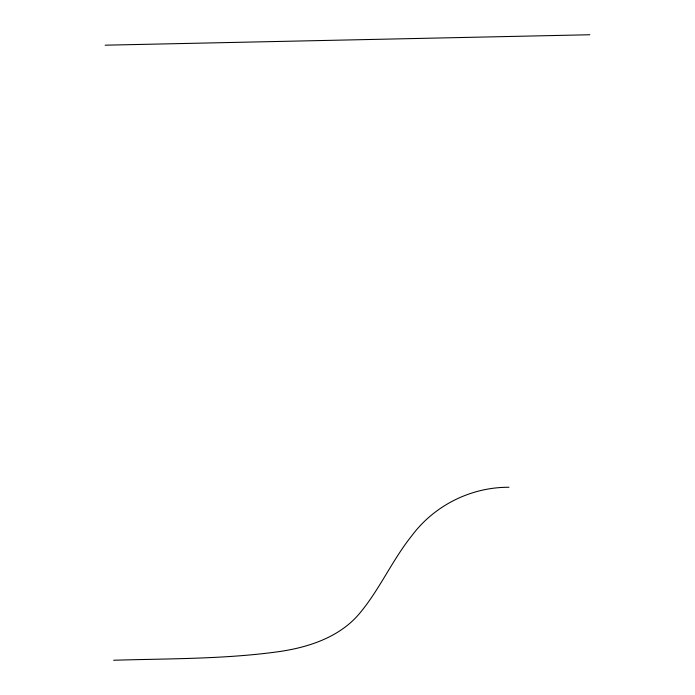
<?xml version="1.0" encoding="UTF-8"?>
<svg xmlns="http://www.w3.org/2000/svg" width="695" height="695" viewBox="0 0 695 695"><rect width="100%" height="100%" fill="white"/><g stroke="black" fill="none" stroke-linecap="round" stroke-linejoin="round"><path stroke-width="1.04" d="M508.975 487.264C471.175 487.073 434.497 505.308 411.909 535.61C392.162 560.196 379.583 589.707 359.237 613.841C339.438 637.185 308.98 647.193 279.616 651.536C224.659 659.251 168.989 658.547 113.633 660.25M105.154 45.192L589.846 34.75"/></g></svg>
